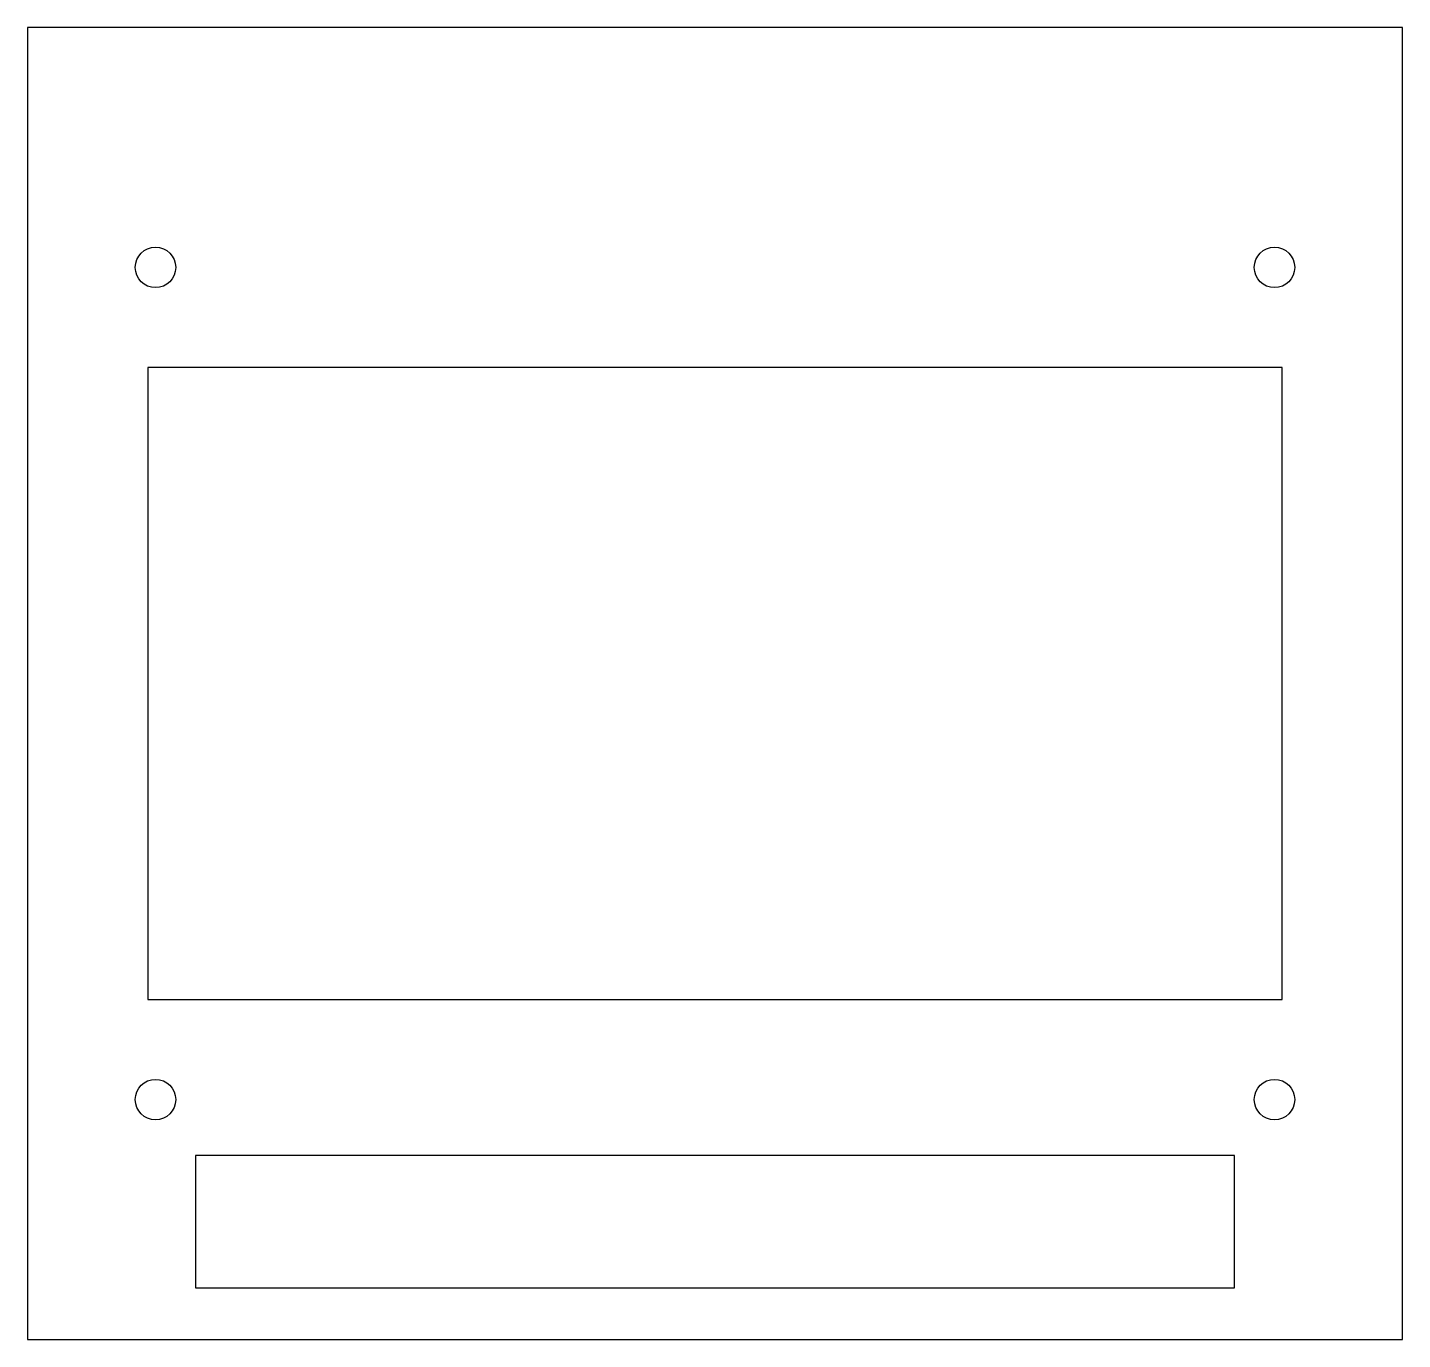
# Model space of a CAD drawing. Header units: millimetres. Extents: x 0 to 187, y 0 to 178.
import ezdxf

# ---------------------------------------------------------------- set-up
doc = ezdxf.new("R2010")
doc.units = ezdxf.units.MM
doc.layers.add('prof_front', color=7, linetype='CONTINUOUS')

msp = doc.modelspace()

# ---------------------------------------------------------------- linework, layer by layer
at = {"layer": 'prof_front'}
for p, q in [((186.9, 178.3), (0, 178.3)), ((0, 178.3), (0, 0)), ((186.9, 0), (186.9, 178.3)), ((170.555, 132.11), (16.345, 132.11)), ((16.345, 132.11), (16.345, 46.19)), ((170.555, 46.19), (170.555, 132.11)), ((16.345, 46.19), (170.555, 46.19)), ((164.05, 25), (22.85, 25)), ((22.85, 25), (22.85, 7)), ((164.05, 7), (164.05, 25)), ((22.85, 7), (164.05, 7)), ((0, 0), (186.9, 0))]:
    msp.add_line(p, q, dxfattribs=at)
for centre in [(17.4, 145.7), (169.5, 145.7), (17.4, 32.6), (169.5, 32.6)]:
    msp.add_circle(centre, 2.75, dxfattribs=at)

doc.saveas('drawing.dxf')
